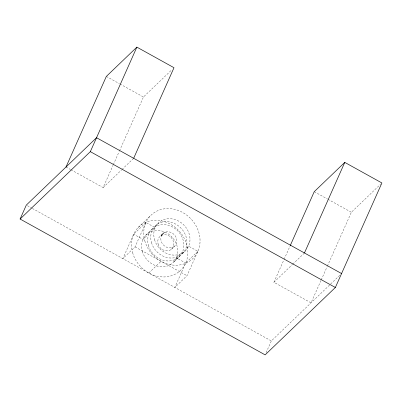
<?xml version="1.0" encoding="UTF-8"?>
<svg xmlns="http://www.w3.org/2000/svg" width="402" height="402" viewBox="0 0 402 402"><rect width="100%" height="100%" fill="white"/><g stroke="black" fill="none" stroke-linecap="round" stroke-linejoin="round"><path stroke-width="0.3" stroke-dasharray="2.01 1.51" d="M70.918 169.734L103.128 187.593L113.083 165.232M113.339 164.659L119.208 151.474M119.464 150.901L143.459 97.008L171.749 69.863M145.906 222.502L133.69 234.22L122.831 258.607L135.047 246.888L145.906 222.502L155.187 227.648L152.132 230.577M197.879 251.315L185.669 263.034L174.81 287.42L187.02 275.702L197.879 251.315L188.598 246.17L185.548 249.099M320.987 280.49L311.032 302.852L273.908 282.269L283.862 259.908M284.119 259.335L289.988 246.15M266.124 352.639L271.335 340.936L340.223 274.847M321.243 279.918L327.112 266.732M327.369 266.159L351.363 212.261L380.553 184.262M163.076 233.446L160.725 235.788L164.323 232.577L160.172 236.245M171.398 249.29L174.599 246.23A8.608 7.497 46.2 0 0 170.825 232.341A8.608 7.497 46.2 0 0 161.091 240.939A8.608 7.497 46.2 0 0 174.599 246.23M178.327 257.511L173.443 262.245L179.99 255.913M103.128 187.593L121.54 169.93M121.987 169.498L133.213 158.73M138.187 227.522L150.403 215.804M155.609 225.698L158.659 222.768M149.077 233.507L142.971 239.366L133.69 234.22M148.82 273.013L161.036 261.295M182.493 252.029L176.388 257.888L185.669 263.034M182.161 253.893L185.211 250.964M273.908 282.269L292.319 264.606M292.767 264.174L303.992 253.406M145.911 235.009L153.242 228.024M106.334 76.425L119.439 83.686M119.982 83.993L143.459 97.008M314.238 191.684L327.344 198.945M327.886 199.246L351.363 212.261M66.003 167.011L70.37 169.433M135.047 246.888L187.02 275.702M27.401 205.703L31.788 208.135M32.336 208.437L271.335 340.936M144.805 240.848A30.125 26.23 46.2 0 0 192.116 259.23A30.125 26.23 46.2 0 0 178.759 210.643A30.125 26.23 46.2 0 0 144.805 240.848M154.524 239.597A19.366 16.864 46.2 0 0 185.005 251.16A19.366 16.864 46.2 0 0 176.151 219.964A19.366 16.864 46.2 0 0 154.524 239.597M132.59 252.567A30.125 26.23 46.2 0 0 179.905 270.948A30.125 26.23 46.2 0 0 166.544 222.361A30.125 26.23 46.2 0 0 132.59 252.567M142.308 251.315A19.366 16.864 46.2 0 0 172.79 262.878A19.366 16.864 46.2 0 0 163.941 231.683A19.366 16.864 46.2 0 0 142.308 251.315M158.087 244.029A8.608 7.497 46.2 0 0 171.659 249.059A8.608 7.497 46.2 0 0 167.614 235.215A8.608 7.497 46.2 0 0 158.087 244.029M148.413 245.456A19.366 16.864 46.2 0 0 178.895 257.019A19.366 16.864 46.2 0 0 170.046 225.823A19.366 16.864 46.2 0 0 148.413 245.456M151.469 242.527A19.366 16.864 46.2 0 0 181.95 254.089A19.366 16.864 46.2 0 0 173.101 222.894A19.366 16.864 46.2 0 0 151.469 242.527"/><path stroke-width="0.6" d="M290.244 245.577L314.238 191.684L344.775 162.388L381.9 182.965L335.363 287.49L265.129 354.871L20.1 219.035L26.306 205.095L96.54 137.715L341.569 273.556M66.003 167.011L106.334 76.425L136.871 47.129L173.996 67.712L133.665 158.298M20.1 219.035L90.334 151.654L136.871 47.129M304.445 252.974L344.775 162.388M90.334 151.654L335.363 287.49"/></g></svg>
